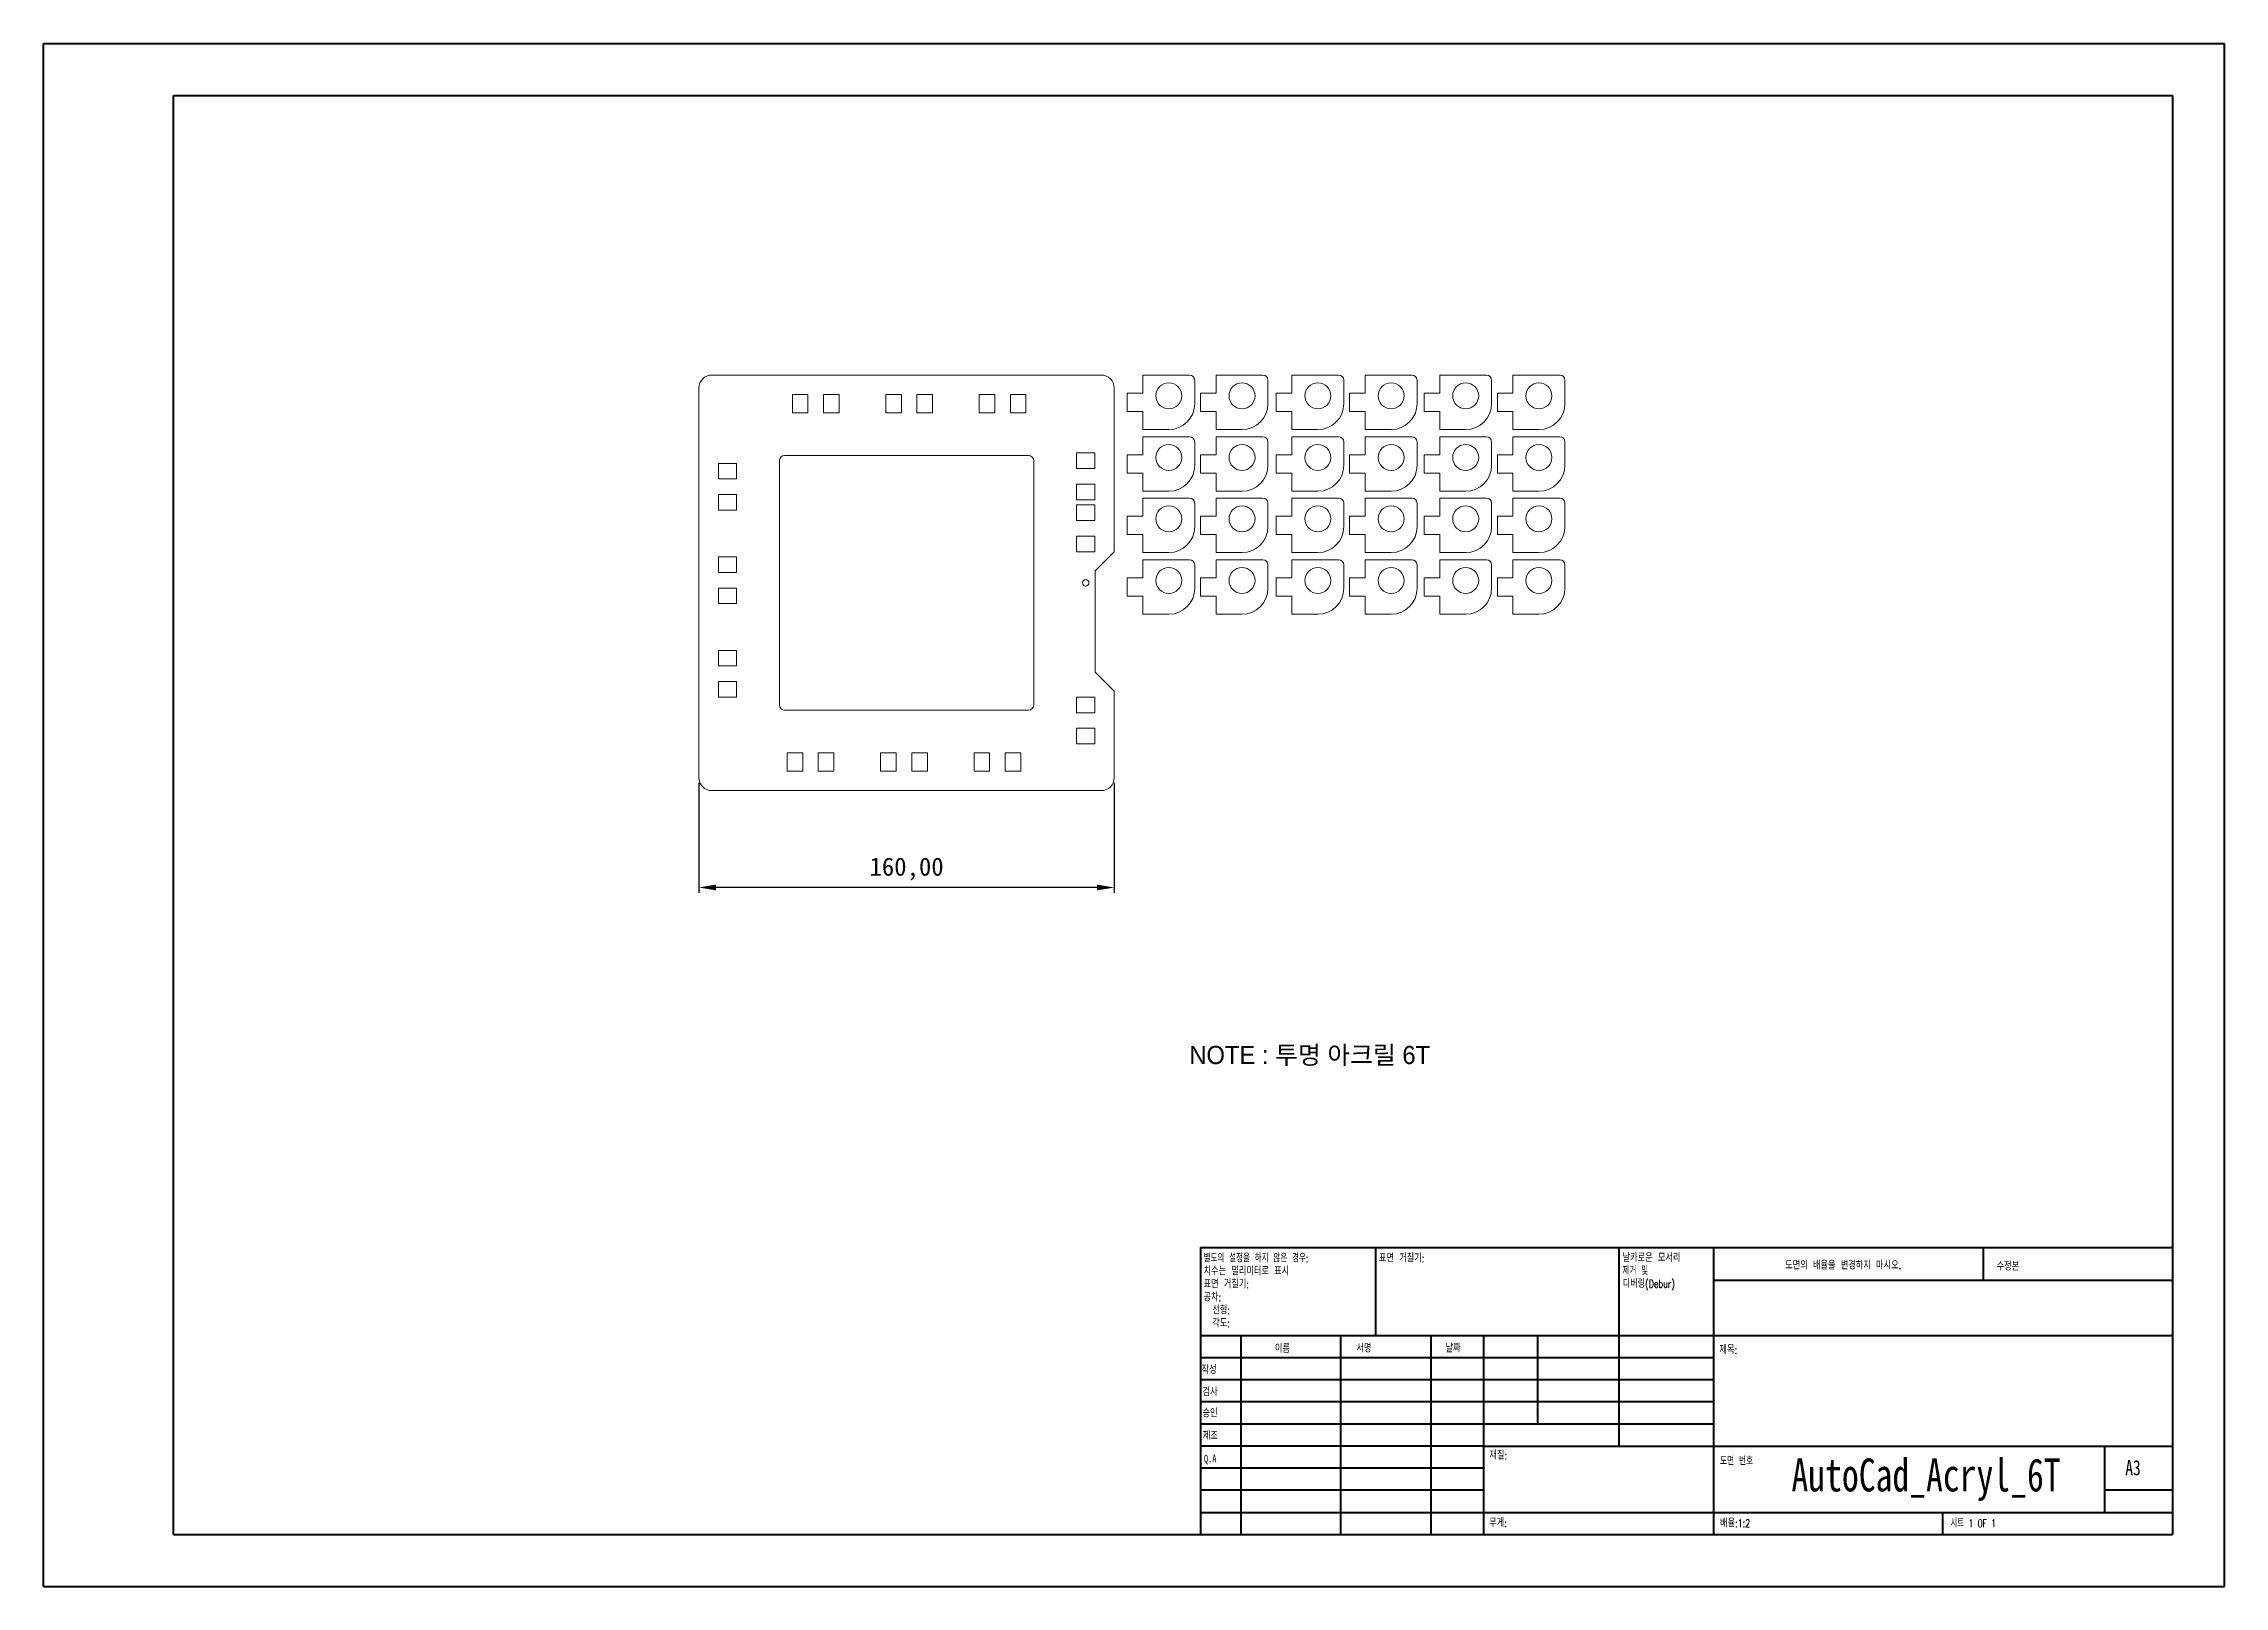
# Model space of a CAD drawing. Header units: millimetres. Extents: x 0 to 420, y 0 to 297.
import ezdxf

# ---------------------------------------------------------------- set-up
doc = ezdxf.new("R2010")
doc.units = ezdxf.units.MM
doc.header["$PDSIZE"] = -1
doc.styles.add('SLDTEXTSTYLE0', font='TXT', dxfattribs={"width": 0.75})
doc.styles.add('SLDTEXTSTYLE1', font='TXT', dxfattribs={"width": 0.75, "bigfont": 'bigfont'})
doc.styles.add('SLDTEXTSTYLE2', font='TXT', dxfattribs={"width": 0.666667, "bigfont": 'bigfont'})
doc.styles.add('SLDTEXTSTYLE3', font='TXT', dxfattribs={"width": 0.7, "bigfont": 'bigfont'})
doc.styles.add('SLDTEXTSTYLE4', font='TXT', dxfattribs={"width": 0.6875, "bigfont": 'bigfont'})
doc.styles.add('SLDTEXTSTYLE5', font='TXT', dxfattribs={"width": 0.691176, "bigfont": 'bigfont'})
doc.dimstyles.new('ISO-25', dxfattribs={"dimtxt": 2.5, "dimasz": 2.5, "dimexe": 1.25, "dimexo": 0.625, "dimtad": 1, "dimtxsty": 'Standard', "dimcen": 2.5, "dimadec": 0, "dimazin": 0, "dimtfac": 1, "dimtmove": 0, "dimatfit": 3, "dimfxl": 1, "dimarcsym": 0})

# ---------------------------------------------------------------- blocks, each defined once
blk = doc.blocks.new('SW_NOTE_0')
at = {"color": 0, "linetype": 'Continuous', "lineweight": 0, "char_height": 1.5, "attachment_point": 1}
for s, insert, style in [('날카로운 모서리', (0, 1.93), 'SLDTEXTSTYLE1'), ('제거 및', (0, -0.57), 'SLDTEXTSTYLE4'), ('디버링(Debur)', (0, -3.07), 'SLDTEXTSTYLE1')]:
    blk.add_mtext(s, dxfattribs=dict(at, insert=insert, style=style))
blk = doc.blocks.new('SW_NOTE_1')
at = {"color": 0, "linetype": 'Continuous', "lineweight": 0, "char_height": 1.5, "attachment_point": 1}
for s, insert, style in [('별도의 설정을 하지 않은 경우:', (0, 1.93), 'SLDTEXTSTYLE5'), ('표면 거칠기:', (0, -3.07), 'SLDTEXTSTYLE1'), ('치수는 밀리미터로 표시', (0, -0.57), 'SLDTEXTSTYLE1'), ('공차:', (0, -5.57), 'SLDTEXTSTYLE1'), ('선형:', (1.69, -8.07), 'SLDTEXTSTYLE1'), ('각도:', (1.69, -10.57), 'SLDTEXTSTYLE1')]:
    blk.add_mtext(s, dxfattribs=dict(at, insert=insert, style=style))
blk = doc.blocks.new('*D3')
at = {"color": 0, "lineweight": -2, "transparency": 16777216}
for p, q in [((126.28, 154.91), (126.28, 133.76)), ((206.28, 154.91), (206.28, 133.76)), ((202.97, 134.76), (129.58, 134.76))]:
    blk.add_line(p, q, dxfattribs=at)
at = {"color": 0, "transparency": 16777216}
for points in [[(129.58, 135.31), (129.58, 134.21), (126.28, 134.76)], [(202.97, 135.31), (202.97, 134.21), (206.28, 134.76)]]:
    blk.add_solid(points, dxfattribs=at)
at = {"layer": 'Defpoints', "color": 0, "transparency": 16777216}
for p in [(126.28, 155.91), (206.28, 155.91), (126.28, 134.76)]:
    blk.add_point(p, dxfattribs=at)
at = {"color": 0, "transparency": 16777216, "insert": (166.28, 138.32), "char_height": 3.5, "attachment_point": 5}
blk.add_mtext('160,00', dxfattribs=at)

msp = doc.modelspace()

# ---------------------------------------------------------------- linework, layer by layer
at = {"color": 7, "linetype": 'Continuous', "lineweight": 40}
for p, q in [((0.0788, 0.2148), (0.0788, 297.2148)), ((0.0788, 297.2148), (420.0788, 297.2148)), ((420.0788, 0.2148), (420.0788, 297.2148)), ((25.0788, 10.2148), (25.0788, 287.2148)), ((25.0788, 287.2148), (410.0788, 287.2148)), ((410.0788, 287.2148), (410.0788, 10.2148)), ((222.8788, 65.4648), (410.0788, 65.4648)), ((222.8788, 65.4648), (222.8788, 10.2148)), ((256.6788, 48.4648), (256.6788, 65.4648)), ((303.4788, 65.4648), (303.4788, 27.2148)), ((321.6788, 65.4648), (321.6788, 10.2148)), ((373.6788, 59.0898), (373.6788, 65.4648)), ((410.0788, 59.0898), (321.6788, 59.0898)), ((410.0788, 48.4648), (222.8788, 48.4648)), ((230.6788, 48.4648), (230.6788, 10.2148)), ((249.8698, 48.4648), (249.8698, 10.2148)), ((267.2778, 48.4648), (267.2778, 10.2148)), ((277.4788, 10.2148), (277.4788, 48.4648)), ((287.8788, 31.4648), (287.8788, 48.4648)), ((321.6788, 44.2148), (222.8788, 44.2148)), ((321.6788, 39.9648), (222.8788, 39.9648)), ((321.6788, 35.7148), (222.8788, 35.7148)), ((321.6788, 31.4648), (222.8788, 31.4648)), ((277.4788, 27.2148), (222.8788, 27.2148)), ((277.4788, 27.2148), (410.0788, 27.2148)), ((397.0788, 14.4648), (397.0788, 27.2148)), ((277.4788, 22.9647), (222.8788, 22.9647)), ((277.4788, 18.7148), (222.8788, 18.7148)), ((410.0788, 18.7148), (397.0788, 18.7148)), ((222.8788, 14.4648), (410.0788, 14.4648)), ((365.8788, 10.2148), (365.8788, 14.4648)), ((25.0788, 10.2148), (410.0788, 10.2148)), ((0.0788, 0.2148), (420.0788, 0.2148))]:
    msp.add_line(p, q, dxfattribs=at)
at = {"color": 7, "linetype": 'Continuous', "lineweight": 15}
for p, q in [((203.7768, 233.4094), (128.7768, 233.4094)), ((211.7768, 233.4094), (211.7768, 229.9094)), ((220.7768, 233.4094), (211.7768, 233.4094)), ((221.7768, 227.9094), (221.7768, 232.4094)), ((225.8827, 233.4094), (225.8827, 229.9094)), ((234.8827, 233.4094), (225.8827, 233.4094)), ((235.8827, 227.9094), (235.8827, 232.4094)), ((240.4904, 233.4094), (240.4904, 229.9094)), ((249.4904, 233.4094), (240.4904, 233.4094)), ((250.4904, 227.9094), (250.4904, 232.4094)), ((254.5963, 233.4094), (254.5963, 229.9094)), ((263.5963, 233.4094), (254.5963, 233.4094)), ((264.5963, 227.9094), (264.5963, 232.4094)), ((268.9598, 233.4094), (268.9598, 229.9094)), ((277.9598, 233.4094), (268.9598, 233.4094)), ((278.9598, 227.9094), (278.9598, 232.4094)), ((283.0657, 233.4094), (283.0657, 229.9094)), ((292.0657, 233.4094), (283.0657, 233.4094)), ((293.0657, 227.9094), (293.0657, 232.4094)), ((126.2768, 230.9094), (126.2768, 155.9094)), ((144.2768, 226.1594), (144.2768, 229.6594)), ((144.2768, 229.6594), (147.2768, 229.6594)), ((147.2768, 229.6594), (147.2768, 226.1594)), ((150.2768, 226.1594), (150.2768, 229.6594)), ((150.2768, 229.6594), (153.2768, 229.6594)), ((153.2768, 229.6594), (153.2768, 226.1594)), ((162.2768, 226.1594), (162.2768, 229.6594)), ((162.2768, 229.6594), (165.2768, 229.6594)), ((165.2768, 229.6594), (165.2768, 226.1594)), ((168.2768, 229.6594), (171.2768, 229.6594)), ((168.2768, 226.1594), (168.2768, 229.6594)), ((171.2768, 229.6594), (171.2768, 226.1594)), ((180.2768, 229.6594), (183.2768, 229.6594)), ((180.2768, 226.1594), (180.2768, 229.6594)), ((183.2768, 229.6594), (183.2768, 226.1594)), ((186.2768, 229.6594), (189.2768, 229.6594)), ((186.2768, 226.1594), (186.2768, 229.6594)), ((189.2768, 229.6594), (189.2768, 226.1594)), ((206.2768, 199.4094), (206.2768, 230.9094)), ((208.7768, 229.9094), (208.7768, 226.4094)), ((211.7768, 229.9094), (208.7768, 229.9094)), ((222.8827, 229.9094), (222.8827, 226.4094)), ((225.8827, 229.9094), (222.8827, 229.9094)), ((237.4904, 229.9094), (237.4904, 226.4094)), ((240.4904, 229.9094), (237.4904, 229.9094)), ((251.5963, 229.9094), (251.5963, 226.4094)), ((254.5963, 229.9094), (251.5963, 229.9094)), ((265.9598, 229.9094), (265.9598, 226.4094)), ((268.9598, 229.9094), (265.9598, 229.9094)), ((280.0657, 229.9094), (280.0657, 226.4094)), ((283.0657, 229.9094), (280.0657, 229.9094)), ((147.2768, 226.1594), (144.2768, 226.1594)), ((153.2768, 226.1594), (150.2768, 226.1594)), ((165.2768, 226.1594), (162.2768, 226.1594)), ((171.2768, 226.1594), (168.2768, 226.1594)), ((183.2768, 226.1594), (180.2768, 226.1594)), ((189.2768, 226.1594), (186.2768, 226.1594)), ((208.7768, 226.4094), (211.7768, 226.4094)), ((211.7768, 226.4094), (211.7768, 222.9094)), ((211.7768, 222.9094), (216.7768, 222.9094)), ((222.8827, 226.4094), (225.8827, 226.4094)), ((225.8827, 226.4094), (225.8827, 222.9094)), ((225.8827, 222.9094), (230.8827, 222.9094)), ((237.4904, 226.4094), (240.4904, 226.4094)), ((240.4904, 226.4094), (240.4904, 222.9094)), ((240.4904, 222.9094), (245.4904, 222.9094)), ((251.5963, 226.4094), (254.5963, 226.4094)), ((254.5963, 226.4094), (254.5963, 222.9094)), ((254.5963, 222.9094), (259.5963, 222.9094)), ((265.9598, 226.4094), (268.9598, 226.4094)), ((268.9598, 226.4094), (268.9598, 222.9094)), ((268.9598, 222.9094), (273.9598, 222.9094)), ((280.0657, 226.4094), (283.0657, 226.4094)), ((283.0657, 226.4094), (283.0657, 222.9094)), ((283.0657, 222.9094), (288.0657, 222.9094)), ((199.0268, 218.4094), (202.5268, 218.4094)), ((199.0268, 215.4094), (199.0268, 218.4094)), ((202.5268, 218.4094), (202.5268, 215.4094)), ((211.7768, 221.5442), (211.7768, 218.0442)), ((220.7768, 221.5442), (211.7768, 221.5442)), ((221.7768, 216.0442), (221.7768, 220.5442)), ((225.8827, 221.5442), (225.8827, 218.0442)), ((234.8827, 221.5442), (225.8827, 221.5442)), ((235.8827, 216.0442), (235.8827, 220.5442)), ((240.4904, 221.5442), (240.4904, 218.0442)), ((249.4904, 221.5442), (240.4904, 221.5442)), ((250.4904, 216.0442), (250.4904, 220.5442)), ((254.5963, 221.5442), (254.5963, 218.0442)), ((263.5963, 221.5442), (254.5963, 221.5442)), ((264.5963, 216.0442), (264.5963, 220.5442)), ((268.9598, 221.5442), (268.9598, 218.0442)), ((277.9598, 221.5442), (268.9598, 221.5442)), ((278.9598, 216.0442), (278.9598, 220.5442)), ((283.0657, 221.5442), (283.0657, 218.0442)), ((292.0657, 221.5442), (283.0657, 221.5442)), ((293.0657, 216.0442), (293.0657, 220.5442)), ((130.0268, 213.4094), (130.0268, 216.4094)), ((130.0268, 216.4094), (133.5268, 216.4094)), ((133.5268, 216.4094), (133.5268, 213.4094)), ((141.7768, 216.9094), (141.7768, 169.9094)), ((189.7768, 217.9094), (142.7768, 217.9094)), ((190.7768, 169.9094), (190.7768, 216.9094)), ((202.5268, 215.4094), (199.0268, 215.4094)), ((208.7768, 218.0442), (208.7768, 214.5442)), ((211.7768, 218.0442), (208.7768, 218.0442)), ((208.7768, 214.5442), (211.7768, 214.5442)), ((211.7768, 214.5442), (211.7768, 211.0442)), ((222.8827, 218.0442), (222.8827, 214.5442)), ((225.8827, 218.0442), (222.8827, 218.0442)), ((222.8827, 214.5442), (225.8827, 214.5442)), ((225.8827, 214.5442), (225.8827, 211.0442)), ((237.4904, 218.0442), (237.4904, 214.5442)), ((240.4904, 218.0442), (237.4904, 218.0442)), ((237.4904, 214.5442), (240.4904, 214.5442)), ((240.4904, 214.5442), (240.4904, 211.0442)), ((251.5963, 218.0442), (251.5963, 214.5442)), ((254.5963, 218.0442), (251.5963, 218.0442)), ((251.5963, 214.5442), (254.5963, 214.5442)), ((254.5963, 214.5442), (254.5963, 211.0442)), ((265.9598, 218.0442), (265.9598, 214.5442)), ((268.9598, 218.0442), (265.9598, 218.0442)), ((265.9598, 214.5442), (268.9598, 214.5442)), ((268.9598, 214.5442), (268.9598, 211.0442)), ((280.0657, 218.0442), (280.0657, 214.5442)), ((283.0657, 218.0442), (280.0657, 218.0442)), ((280.0657, 214.5442), (283.0657, 214.5442)), ((283.0657, 214.5442), (283.0657, 211.0442)), ((133.5268, 213.4094), (130.0268, 213.4094)), ((130.0268, 210.4094), (133.5268, 210.4094)), ((130.0268, 207.4094), (130.0268, 210.4094)), ((133.5268, 210.4094), (133.5268, 207.4094)), ((199.0268, 212.4094), (202.5268, 212.4094)), ((199.0268, 209.4094), (199.0268, 212.4094)), ((202.5268, 212.4094), (202.5268, 209.4094)), ((211.7768, 211.0442), (216.7768, 211.0442)), ((225.8827, 211.0442), (230.8827, 211.0442)), ((240.4904, 211.0442), (245.4904, 211.0442)), ((254.5963, 211.0442), (259.5963, 211.0442)), ((268.9598, 211.0442), (273.9598, 211.0442)), ((283.0657, 211.0442), (288.0657, 211.0442)), ((133.5268, 207.4094), (130.0268, 207.4094)), ((202.5268, 209.4094), (199.0268, 209.4094)), ((199.0268, 208.4094), (202.5268, 208.4094)), ((199.0268, 205.4094), (199.0268, 208.4094)), ((202.5268, 208.4094), (202.5268, 205.4094)), ((208.7768, 206.23), (208.7768, 202.73)), ((211.7768, 206.23), (208.7768, 206.23)), ((211.7768, 209.73), (211.7768, 206.23)), ((220.7768, 209.73), (211.7768, 209.73)), ((221.7768, 204.23), (221.7768, 208.73)), ((222.8827, 206.23), (222.8827, 202.73)), ((225.8827, 206.23), (222.8827, 206.23)), ((225.8827, 209.73), (225.8827, 206.23)), ((234.8827, 209.73), (225.8827, 209.73)), ((235.8827, 204.23), (235.8827, 208.73)), ((237.4904, 206.23), (237.4904, 202.73)), ((240.4904, 206.23), (237.4904, 206.23)), ((240.4904, 209.73), (240.4904, 206.23)), ((249.4904, 209.73), (240.4904, 209.73)), ((250.4904, 204.23), (250.4904, 208.73)), ((251.5963, 206.23), (251.5963, 202.73)), ((254.5963, 206.23), (251.5963, 206.23)), ((254.5963, 209.73), (254.5963, 206.23)), ((263.5963, 209.73), (254.5963, 209.73)), ((264.5963, 204.23), (264.5963, 208.73)), ((265.9598, 206.23), (265.9598, 202.73)), ((268.9598, 206.23), (265.9598, 206.23)), ((268.9598, 209.73), (268.9598, 206.23)), ((277.9598, 209.73), (268.9598, 209.73)), ((278.9598, 204.23), (278.9598, 208.73)), ((280.0657, 206.23), (280.0657, 202.73)), ((283.0657, 206.23), (280.0657, 206.23)), ((283.0657, 209.73), (283.0657, 206.23)), ((292.0657, 209.73), (283.0657, 209.73)), ((293.0657, 204.23), (293.0657, 208.73)), ((202.5268, 205.4094), (199.0268, 205.4094)), ((199.0268, 202.4094), (202.5268, 202.4094)), ((199.0268, 199.4094), (199.0268, 202.4094)), ((202.5268, 202.4094), (202.5268, 199.4094)), ((208.7768, 202.73), (211.7768, 202.73)), ((211.7768, 202.73), (211.7768, 199.23)), ((222.8827, 202.73), (225.8827, 202.73)), ((225.8827, 202.73), (225.8827, 199.23)), ((237.4904, 202.73), (240.4904, 202.73)), ((240.4904, 202.73), (240.4904, 199.23)), ((251.5963, 202.73), (254.5963, 202.73)), ((254.5963, 202.73), (254.5963, 199.23)), ((265.9598, 202.73), (268.9598, 202.73)), ((268.9598, 202.73), (268.9598, 199.23)), ((280.0657, 202.73), (283.0657, 202.73)), ((283.0657, 202.73), (283.0657, 199.23)), ((130.0268, 198.4094), (133.5268, 198.4094)), ((130.0268, 195.4094), (130.0268, 198.4094)), ((133.5268, 198.4094), (133.5268, 195.4094)), ((202.5268, 199.4094), (199.0268, 199.4094)), ((206.2768, 199.4094), (202.585, 195.7175)), ((211.7768, 199.23), (216.7768, 199.23)), ((211.7768, 197.8648), (211.7768, 194.3648)), ((220.7768, 197.8648), (211.7768, 197.8648)), ((225.8827, 199.23), (230.8827, 199.23)), ((225.8827, 197.8648), (225.8827, 194.3648)), ((234.8827, 197.8648), (225.8827, 197.8648)), ((240.4904, 199.23), (245.4904, 199.23)), ((240.4904, 197.8648), (240.4904, 194.3648)), ((249.4904, 197.8648), (240.4904, 197.8648)), ((254.5963, 199.23), (259.5963, 199.23)), ((254.5963, 197.8648), (254.5963, 194.3648)), ((263.5963, 197.8648), (254.5963, 197.8648)), ((268.9598, 199.23), (273.9598, 199.23)), ((268.9598, 197.8648), (268.9598, 194.3648)), ((277.9598, 197.8648), (268.9598, 197.8648)), ((283.0657, 199.23), (288.0657, 199.23)), ((283.0657, 197.8648), (283.0657, 194.3648)), ((292.0657, 197.8648), (283.0657, 197.8648)), ((133.5268, 195.4094), (130.0268, 195.4094)), ((202.585, 195.7175), (202.585, 176.2175)), ((208.7768, 194.3648), (208.7768, 190.8648)), ((211.7768, 194.3648), (208.7768, 194.3648)), ((221.7768, 192.3648), (221.7768, 196.8648)), ((222.8827, 194.3648), (222.8827, 190.8648)), ((225.8827, 194.3648), (222.8827, 194.3648)), ((235.8827, 192.3648), (235.8827, 196.8648)), ((237.4904, 194.3648), (237.4904, 190.8648)), ((240.4904, 194.3648), (237.4904, 194.3648)), ((250.4904, 192.3648), (250.4904, 196.8648)), ((251.5963, 194.3648), (251.5963, 190.8648)), ((254.5963, 194.3648), (251.5963, 194.3648)), ((264.5963, 192.3648), (264.5963, 196.8648)), ((265.9598, 194.3648), (265.9598, 190.8648)), ((268.9598, 194.3648), (265.9598, 194.3648)), ((278.9598, 192.3648), (278.9598, 196.8648)), ((280.0657, 194.3648), (280.0657, 190.8648)), ((283.0657, 194.3648), (280.0657, 194.3648)), ((293.0657, 192.3648), (293.0657, 196.8648)), ((130.0268, 192.4094), (133.5268, 192.4094)), ((130.0268, 189.4094), (130.0268, 192.4094)), ((133.5268, 189.4094), (130.0268, 189.4094)), ((133.5268, 192.4094), (133.5268, 189.4094)), ((208.7768, 190.8648), (211.7768, 190.8648)), ((211.7768, 190.8648), (211.7768, 187.3648)), ((222.8827, 190.8648), (225.8827, 190.8648)), ((225.8827, 190.8648), (225.8827, 187.3648)), ((237.4904, 190.8648), (240.4904, 190.8648)), ((240.4904, 190.8648), (240.4904, 187.3648)), ((251.5963, 190.8648), (254.5963, 190.8648)), ((254.5963, 190.8648), (254.5963, 187.3648)), ((265.9598, 190.8648), (268.9598, 190.8648)), ((268.9598, 190.8648), (268.9598, 187.3648)), ((280.0657, 190.8648), (283.0657, 190.8648)), ((283.0657, 190.8648), (283.0657, 187.3648)), ((211.7768, 187.3648), (216.7768, 187.3648)), ((225.8827, 187.3648), (230.8827, 187.3648)), ((240.4904, 187.3648), (245.4904, 187.3648)), ((254.5963, 187.3648), (259.5963, 187.3648)), ((268.9598, 187.3648), (273.9598, 187.3648)), ((283.0657, 187.3648), (288.0657, 187.3648)), ((130.0268, 180.4094), (133.5268, 180.4094)), ((130.0268, 177.4094), (130.0268, 180.4094)), ((133.5268, 177.4094), (130.0268, 177.4094)), ((133.5268, 180.4094), (133.5268, 177.4094)), ((130.0268, 174.4094), (133.5268, 174.4094)), ((130.0268, 171.4094), (130.0268, 174.4094)), ((133.5268, 174.4094), (133.5268, 171.4094)), ((202.585, 176.2175), (206.2768, 172.5256)), ((206.2768, 155.9094), (206.2768, 172.5256)), ((133.5268, 171.4094), (130.0268, 171.4094)), ((142.7768, 168.9094), (189.7768, 168.9094)), ((199.0268, 171.4094), (202.5268, 171.4094)), ((199.0268, 168.4094), (199.0268, 171.4094)), ((202.5268, 168.4094), (199.0268, 168.4094)), ((202.5268, 171.4094), (202.5268, 168.4094)), ((199.0268, 165.4094), (202.5268, 165.4094)), ((199.0268, 162.4094), (199.0268, 165.4094)), ((202.5268, 165.4094), (202.5268, 162.4094)), ((143.2768, 160.6594), (146.2768, 160.6594)), ((143.2768, 157.1594), (143.2768, 160.6594)), ((146.2768, 160.6594), (146.2768, 157.1594)), ((149.2768, 160.6594), (152.2768, 160.6594)), ((149.2768, 157.1594), (149.2768, 160.6594)), ((152.2768, 160.6594), (152.2768, 157.1594)), ((161.2768, 160.6594), (164.2768, 160.6594)), ((161.2768, 157.1594), (161.2768, 160.6594)), ((164.2768, 160.6594), (164.2768, 157.1594)), ((167.2768, 160.6594), (170.2768, 160.6594)), ((167.2768, 157.1594), (167.2768, 160.6594)), ((170.2768, 160.6594), (170.2768, 157.1594)), ((179.2768, 160.6594), (182.2768, 160.6594)), ((179.2768, 157.1594), (179.2768, 160.6594)), ((182.2768, 160.6594), (182.2768, 157.1594)), ((185.2768, 160.6594), (188.2768, 160.6594)), ((185.2768, 157.1594), (185.2768, 160.6594)), ((188.2768, 160.6594), (188.2768, 157.1594)), ((202.5268, 162.4094), (199.0268, 162.4094)), ((146.2768, 157.1594), (143.2768, 157.1594)), ((152.2768, 157.1594), (149.2768, 157.1594)), ((164.2768, 157.1594), (161.2768, 157.1594)), ((170.2768, 157.1594), (167.2768, 157.1594)), ((182.2768, 157.1594), (179.2768, 157.1594)), ((188.2768, 157.1594), (185.2768, 157.1594)), ((128.7768, 153.4094), (203.7768, 153.4094))]:
    msp.add_line(p, q, dxfattribs=at)
for centre, radius in [((216.7768, 229.4094), 2.5), ((230.8827, 229.4094), 2.5), ((245.4904, 229.4094), 2.5), ((259.5963, 229.4094), 2.5), ((273.9598, 229.4094), 2.5), ((288.0657, 229.4094), 2.5), ((216.7768, 217.5442), 2.5), ((230.8827, 217.5442), 2.5), ((245.4904, 217.5442), 2.5), ((259.5963, 217.5442), 2.5), ((273.9598, 217.5442), 2.5), ((288.0657, 217.5442), 2.5), ((216.7768, 205.73), 2.5), ((230.8827, 205.73), 2.5), ((245.4904, 205.73), 2.5), ((259.5963, 205.73), 2.5), ((273.9598, 205.73), 2.5), ((288.0657, 205.73), 2.5), ((200.7768, 193.4094), 0.625), ((216.7768, 193.8648), 2.5), ((230.8827, 193.8648), 2.5), ((245.4904, 193.8648), 2.5), ((259.5963, 193.8648), 2.5), ((273.9598, 193.8648), 2.5), ((288.0657, 193.8648), 2.5)]:
    msp.add_circle(centre, radius, dxfattribs=at)
for centre, radius, start, end in [((128.7768, 230.9094), 2.5, 90, 180), ((203.7768, 230.9094), 2.5, 0, 90), ((220.7768, 232.4094), 1, 0, 90), ((234.8827, 232.4094), 1, 0, 90), ((249.4904, 232.4094), 1, 0, 90), ((263.5963, 232.4094), 1, 0, 90), ((277.9598, 232.4094), 1, 0, 90), ((292.0657, 232.4094), 1, 0, 90), ((216.7768, 227.9094), 5, 270, 0), ((230.8827, 227.9094), 5, 270, 0), ((245.4904, 227.9094), 5, 270, 0), ((259.5963, 227.9094), 5, 270, 0), ((273.9598, 227.9094), 5, 270, 0), ((288.0657, 227.9094), 5, 270, 0), ((220.7768, 220.5442), 1, 0, 90), ((234.8827, 220.5442), 1, 0, 90), ((249.4904, 220.5442), 1, 0, 90), ((263.5963, 220.5442), 1, 0, 90), ((277.9598, 220.5442), 1, 0, 90), ((292.0657, 220.5442), 1, 0, 90), ((142.7768, 216.9094), 1, 90, 180), ((189.7768, 216.9094), 1, 0, 90), ((216.7768, 216.0442), 5, 270, 0), ((230.8827, 216.0442), 5, 270, 0), ((245.4904, 216.0442), 5, 270, 0), ((259.5963, 216.0442), 5, 270, 0), ((273.9598, 216.0442), 5, 270, 0), ((288.0657, 216.0442), 5, 270, 0), ((220.7768, 208.73), 1, 0, 90), ((234.8827, 208.73), 1, 0, 90), ((249.4904, 208.73), 1, 0, 90), ((263.5963, 208.73), 1, 0, 90), ((277.9598, 208.73), 1, 0, 90), ((292.0657, 208.73), 1, 0, 90), ((216.7768, 204.23), 5, 270, 0), ((230.8827, 204.23), 5, 270, 0), ((245.4904, 204.23), 5, 270, 0), ((259.5963, 204.23), 5, 270, 0), ((273.9598, 204.23), 5, 270, 0), ((288.0657, 204.23), 5, 270, 0), ((220.7768, 196.8648), 1, 0, 90), ((234.8827, 196.8648), 1, 0, 90), ((249.4904, 196.8648), 1, 0, 90), ((263.5963, 196.8648), 1, 0, 90), ((277.9598, 196.8648), 1, 0, 90), ((292.0657, 196.8648), 1, 0, 90), ((216.7768, 192.3648), 5, 270, 0), ((230.8827, 192.3648), 5, 270, 0), ((245.4904, 192.3648), 5, 270, 0), ((259.5963, 192.3648), 5, 270, 0), ((273.9598, 192.3648), 5, 270, 0), ((288.0657, 192.3648), 5, 270, 0), ((142.7768, 169.9094), 1, 180, 270), ((189.7768, 169.9094), 1, 270, 0), ((128.7768, 155.9094), 2.5, 180, 270), ((203.7768, 155.9094), 2.5, 270, 0)]:
    msp.add_arc(centre, radius, start, end, dxfattribs=at)

# ---------------------------------------------------------------- block references
at = {"color": 7, "linetype": 'Continuous', "lineweight": 0}
for name, p in [('SW_NOTE_1', (223.4725, 62.2022)), ('SW_NOTE_0', (304.1881, 62.2843))]:
    msp.add_blockref(name, p, dxfattribs=at)

# ---------------------------------------------------------------- texts
at = {"color": 1, "insert": (220.7276, 104.2712), "char_height": 3.5, "attachment_point": 1}
msp.add_mtext_dynamic_manual_height_columns('{\\fGulim|b0|i0|c129|p50;NOTE : 투명 아크릴 6T}', width=77.05024, gutter_width=17.5, heights=[0], dxfattribs=at)
at = {"color": 7, "linetype": 'Continuous', "lineweight": 0}
for s, insert, char_height, attachment_point, style in [('표면 거칠기:', (257.2501, 64.1341), 1.5, 1, 'SLDTEXTSTYLE1'), ('도면의 배율을 변경하지 마시오.', (335.4935, 62.7478), 1.5, 1, 'SLDTEXTSTYLE1'), ('수정본', (376.2064, 62.5497), 1.5, 1, 'SLDTEXTSTYLE1'), ('이름', (237.2011, 46.7163), 1.5, 1, 'SLDTEXTSTYLE1'), ('서명', (252.9124, 46.7765), 1.5, 1, 'SLDTEXTSTYLE1'), ('날짜', (270.0935, 46.791), 1.5, 1, 'SLDTEXTSTYLE1'), ('제목:', (322.835, 46.4931), 1.5, 1, 'SLDTEXTSTYLE1'), ('작성', (223.091, 42.6445), 1.5, 1, 'SLDTEXTSTYLE1'), ('검사', (223.2893, 38.3692), 1.5, 1, 'SLDTEXTSTYLE1'), ('승인', (223.2806, 34.2791), 1.5, 1, 'SLDTEXTSTYLE1'), ('제조', (223.334, 29.9485), 1.5, 1, 'SLDTEXTSTYLE1'), ('Q.A', (223.5479, 25.5644), 1.5, 1, 'SLDTEXTSTYLE0'), ('재질:', (278.5247, 26.2008), 1.5, 1, 'SLDTEXTSTYLE1'), ('도면 번호', (322.9528, 25.0834), 1.5, 1, 'SLDTEXTSTYLE3'), ('AutoCad_Acryl_6T', (362.6216, 24.8465), 6.35, 2, 'SLDTEXTSTYLE0'), ('A3', (400.9998, 24.5152), 2.91042, 1, 'SLDTEXTSTYLE0'), ('무게:', (278.4967, 13.1641), 1.4986, 1, 'SLDTEXTSTYLE1'), ('배율:1:2', (322.9528, 13.1149), 1.5, 1, 'SLDTEXTSTYLE1'), ('시트 1 OF 1', (367.3571, 13.1149), 1.5, 1, 'SLDTEXTSTYLE2')]:
    msp.add_mtext(s, dxfattribs=dict(at, insert=insert, char_height=char_height, attachment_point=attachment_point, style=style))

# ---------------------------------------------------------------- dimensions: what is measured, and where the dimension line sits
at = {"color": 1}
dim = msp.add_linear_dim(base=(126.2768, 134.7564), p1=(206.2768, 155.9094), p2=(126.2768, 155.9094), dimstyle='ISO-25', override={"dimtxt": 3.5, "dimasz": 3.302, "dimexe": 1, "dimexo": 1, "dimgap": 1.524, "dimtih": 1, "dimtoh": 1, "dimlfac": 2, "dimzin": 0, "dimadec": 2, "dimtzin": 0}, dxfattribs=at)
dim.commit()
dim.dimension.update_dxf_attribs({"geometry": '*D3', "text_midpoint": (166.2768, 138.322)})

doc.saveas('drawing.dxf')
